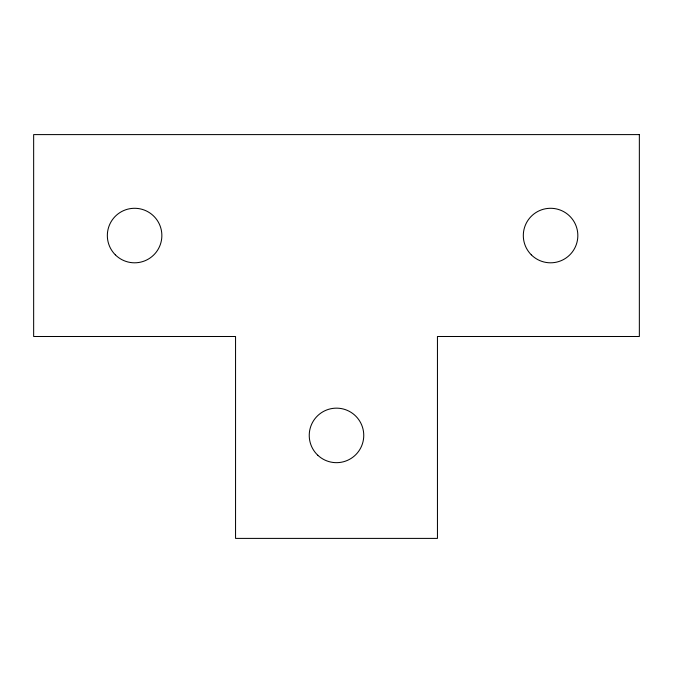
<?xml version="1.0" encoding="UTF-8"?>
<svg xmlns="http://www.w3.org/2000/svg" width="673" height="673" viewBox="0 0 673 673"><rect width="100%" height="100%" fill="white"/><g stroke="black" fill="none" stroke-linecap="round" stroke-linejoin="round"><path stroke-width="1.01" d="M639.35 134.6L33.65 134.6L33.65 336.5L235.55 336.5L235.55 538.4L437.45 538.4L437.45 336.5L639.35 336.5L639.35 134.6M531.3 254.823A27.256 27.256 0 0 0 576.904 242.608A27.256 27.256 0 0 0 543.515 209.219A27.256 27.256 0 0 0 531.3 254.823M115.327 254.823A27.256 27.256 0 0 0 160.931 242.608A27.256 27.256 0 0 0 127.542 209.219A27.256 27.256 0 0 0 115.327 254.823M317.807 455.251A27.256 27.256 0 0 0 363.025 441.673A27.256 27.256 0 0 0 328.66 409.302A27.256 27.256 0 0 0 317.807 455.251"/></g></svg>
